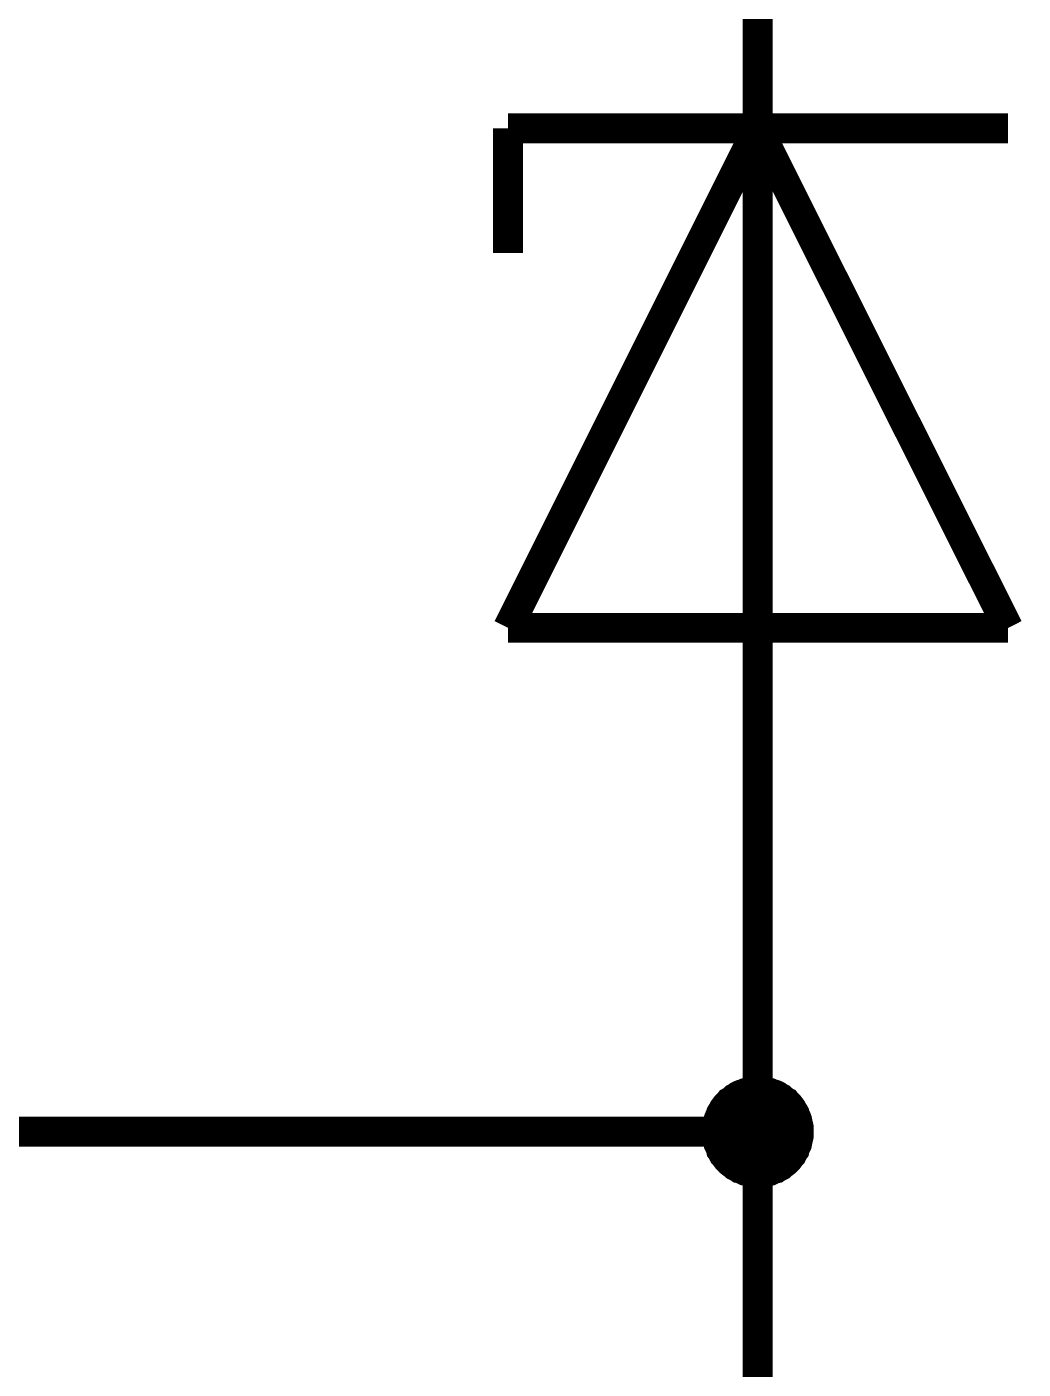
# Model space of a CAD drawing. Header units: millimetres. Extents: x 0 to 20.9, y 0 to 9.5.
# Drawn here: x 1.112 to 1.505, y 3.813 to 4.341 of the extents above; entities that cross this region are included whole.
import ezdxf

# ---------------------------------------------------------------- set-up
doc = ezdxf.new("R2010")
doc.units = ezdxf.units.MM
doc.header["$MEASUREMENT"] = 0
doc.layers.add('Sheet', color=255, linetype='Continuous')

msp = doc.modelspace()

# ---------------------------------------------------------------- linework, layer by layer
at = {"layer": 'Sheet'}
for points, const_width in [([(1.4001, 4.3014), (1.4001, 4.39997)], 0.0118), ([(1.49867, 4.3014), (1.30173, 4.3014)], 0.0118), ([(1.30173, 4.10466), (1.4001, 4.3014)], 0.0118), ([(1.30173, 4.3014), (1.30173, 4.25232)], 0.0118), ([(1.4001, 4.10466), (1.4001, 4.3014)], 0.0118), ([(1.4001, 4.3014), (1.49867, 4.10466)], 0.0118), ([(1.49867, 4.10466), (1.30173, 4.10466)], 0.0118), ([(1.4001, 4.10466), (1.4001, 4.0063)], 0.0118), ([(1.4001, 3.90626), (1.4001, 4.0063)], 0.0118), ([(1.38005, 3.90626), (1.38005, 3.90731), (1.38005, 3.90835), (1.38026, 3.90939), (1.38047, 3.91023), (1.38068, 3.91127), (1.38088, 3.91211), (1.3813, 3.91315), (1.38172, 3.91399), (1.38193, 3.91482), (1.38256, 3.91587), (1.38297, 3.91649), (1.38339, 3.91733), (1.38402, 3.91817), (1.38464, 3.919), (1.38527, 3.91963), (1.3859, 3.92025), (1.38652, 3.92109), (1.38736, 3.92151), (1.38819, 3.92213), (1.38882, 3.92276), (1.38966, 3.92318), (1.39049, 3.9238), (1.39133, 3.92422), (1.39237, 3.92464), (1.39321, 3.92485), (1.39404, 3.92527), (1.39509, 3.92547), (1.39613, 3.92568), (1.39697, 3.92589), (1.39801, 3.9261), (1.39905, 3.9261), (1.4001, 3.9261)], 0.0039), ([(1.38005, 3.90626), (1.38005, 3.90731), (1.38005, 3.90835), (1.38026, 3.90939), (1.38047, 3.91023), (1.38068, 3.91127), (1.38088, 3.91211), (1.3813, 3.91315), (1.38172, 3.91399), (1.38193, 3.91482), (1.38256, 3.91587), (1.38297, 3.91649), (1.38339, 3.91733), (1.38402, 3.91817), (1.38464, 3.919), (1.38527, 3.91963), (1.3859, 3.92025), (1.38652, 3.92109), (1.38736, 3.92151), (1.38819, 3.92213), (1.38882, 3.92276), (1.38966, 3.92318), (1.39049, 3.9238), (1.39133, 3.92422), (1.39237, 3.92464), (1.39321, 3.92485), (1.39404, 3.92527), (1.39509, 3.92547), (1.39613, 3.92568), (1.39697, 3.92589), (1.39801, 3.9261), (1.39905, 3.9261), (1.4001, 3.9261)], 0.0039), ([(1.38005, 3.90626), (1.38005, 3.90731), (1.38005, 3.90835), (1.38026, 3.90939), (1.38047, 3.91023), (1.38068, 3.91127), (1.38088, 3.91211), (1.3813, 3.91315), (1.38172, 3.91399), (1.38193, 3.91482), (1.38256, 3.91587), (1.38297, 3.91649), (1.38339, 3.91733), (1.38402, 3.91817), (1.38464, 3.919), (1.38527, 3.91963), (1.3859, 3.92025), (1.38652, 3.92109), (1.38736, 3.92151), (1.38819, 3.92213), (1.38882, 3.92276), (1.38966, 3.92318), (1.39049, 3.9238), (1.39133, 3.92422), (1.39237, 3.92464), (1.39321, 3.92485), (1.39404, 3.92527), (1.39509, 3.92547), (1.39613, 3.92568), (1.39697, 3.92589), (1.39801, 3.9261), (1.39905, 3.9261), (1.4001, 3.9261)], 0.0039), ([(1.38005, 3.90626), (1.38005, 3.90731), (1.38005, 3.90835), (1.38026, 3.90939), (1.38047, 3.91023), (1.38068, 3.91127), (1.38088, 3.91211), (1.3813, 3.91315), (1.38172, 3.91399), (1.38193, 3.91482), (1.38256, 3.91587), (1.38297, 3.91649), (1.38339, 3.91733), (1.38402, 3.91817), (1.38464, 3.919), (1.38527, 3.91963), (1.3859, 3.92025), (1.38652, 3.92109), (1.38736, 3.92151), (1.38819, 3.92213), (1.38882, 3.92276), (1.38966, 3.92318), (1.39049, 3.9238), (1.39133, 3.92422), (1.39237, 3.92464), (1.39321, 3.92485), (1.39404, 3.92527), (1.39509, 3.92547), (1.39613, 3.92568), (1.39697, 3.92589), (1.39801, 3.9261), (1.39905, 3.9261), (1.4001, 3.9261)], 0.0039), ([(1.38005, 3.90626), (1.38005, 3.90731), (1.38005, 3.90835), (1.38026, 3.90939), (1.38047, 3.91023), (1.38068, 3.91127), (1.38088, 3.91211), (1.3813, 3.91315), (1.38172, 3.91399), (1.38193, 3.91482), (1.38256, 3.91587), (1.38297, 3.91649), (1.38339, 3.91733), (1.38402, 3.91817), (1.38464, 3.919), (1.38527, 3.91963), (1.3859, 3.92025), (1.38652, 3.92109), (1.38736, 3.92151), (1.38819, 3.92213), (1.38882, 3.92276), (1.38966, 3.92318), (1.39049, 3.9238), (1.39133, 3.92422), (1.39237, 3.92464), (1.39321, 3.92485), (1.39404, 3.92527), (1.39509, 3.92547), (1.39613, 3.92568), (1.39697, 3.92589), (1.39801, 3.9261), (1.39905, 3.9261), (1.4001, 3.9261)], 0.0039), ([(1.38005, 3.90626), (1.38005, 3.90731), (1.38005, 3.90835), (1.38026, 3.90939), (1.38047, 3.91023), (1.38068, 3.91127), (1.38088, 3.91211), (1.3813, 3.91315), (1.38172, 3.91399), (1.38193, 3.91482), (1.38256, 3.91587), (1.38297, 3.91649), (1.38339, 3.91733), (1.38402, 3.91817), (1.38464, 3.919), (1.38527, 3.91963), (1.3859, 3.92025), (1.38652, 3.92109), (1.38736, 3.92151), (1.38819, 3.92213), (1.38882, 3.92276), (1.38966, 3.92318), (1.39049, 3.9238), (1.39133, 3.92422), (1.39237, 3.92464), (1.39321, 3.92485), (1.39404, 3.92527), (1.39509, 3.92547), (1.39613, 3.92568), (1.39697, 3.92589), (1.39801, 3.9261), (1.39905, 3.9261), (1.4001, 3.9261)], 0.0039), ([(1.38005, 3.90626), (1.38005, 3.90731), (1.38005, 3.90835), (1.38026, 3.90939), (1.38047, 3.91023), (1.38068, 3.91127), (1.38088, 3.91211), (1.3813, 3.91315), (1.38172, 3.91399), (1.38193, 3.91482), (1.38256, 3.91587), (1.38297, 3.91649), (1.38339, 3.91733), (1.38402, 3.91817), (1.38464, 3.919), (1.38527, 3.91963), (1.3859, 3.92025), (1.38652, 3.92109), (1.38736, 3.92151), (1.38819, 3.92213), (1.38882, 3.92276), (1.38966, 3.92318), (1.39049, 3.9238), (1.39133, 3.92422), (1.39237, 3.92464), (1.39321, 3.92485), (1.39404, 3.92527), (1.39509, 3.92547), (1.39613, 3.92568), (1.39697, 3.92589), (1.39801, 3.9261), (1.39905, 3.9261), (1.4001, 3.9261)], 0.0039), ([(1.38005, 3.90626), (1.38005, 3.90731), (1.38005, 3.90835), (1.38026, 3.90939), (1.38047, 3.91023), (1.38068, 3.91127), (1.38088, 3.91211), (1.3813, 3.91315), (1.38172, 3.91399), (1.38193, 3.91482), (1.38256, 3.91587), (1.38297, 3.91649), (1.38339, 3.91733), (1.38402, 3.91817), (1.38464, 3.919), (1.38527, 3.91963), (1.3859, 3.92025), (1.38652, 3.92109), (1.38736, 3.92151), (1.38819, 3.92213), (1.38882, 3.92276), (1.38966, 3.92318), (1.39049, 3.9238), (1.39133, 3.92422), (1.39237, 3.92464), (1.39321, 3.92485), (1.39404, 3.92527), (1.39509, 3.92547), (1.39613, 3.92568), (1.39697, 3.92589), (1.39801, 3.9261), (1.39905, 3.9261), (1.4001, 3.9261)], 0.0039), ([(1.4001, 3.9261), (1.4001, 3.9261)], 0.0039), ([(1.4001, 3.9261), (1.40114, 3.9261), (1.40219, 3.9261), (1.40323, 3.92589), (1.40407, 3.92568), (1.40511, 3.92547), (1.40615, 3.92527), (1.40699, 3.92485), (1.40783, 3.92464), (1.40887, 3.92422), (1.40971, 3.9238), (1.41054, 3.92318), (1.41138, 3.92276), (1.412, 3.92213), (1.41284, 3.92151), (1.41367, 3.92109), (1.4143, 3.92025), (1.41493, 3.91963), (1.41555, 3.919), (1.41618, 3.91817), (1.41681, 3.91733), (1.41722, 3.91649), (1.41764, 3.91587), (1.41827, 3.91482), (1.41848, 3.91399), (1.41889, 3.91315), (1.41931, 3.91211), (1.41952, 3.91127), (1.41973, 3.91023), (1.41994, 3.90939), (1.42015, 3.90835), (1.42015, 3.90731), (1.42015, 3.90626)], 0.0039), ([(1.4001, 3.9261), (1.4001, 3.9261)], 0.0039), ([(1.4001, 3.9261), (1.40114, 3.9261), (1.40219, 3.9261), (1.40323, 3.92589), (1.40407, 3.92568), (1.40511, 3.92547), (1.40615, 3.92527), (1.40699, 3.92485), (1.40783, 3.92464), (1.40887, 3.92422), (1.40971, 3.9238), (1.41054, 3.92318), (1.41138, 3.92276), (1.412, 3.92213), (1.41284, 3.92151), (1.41367, 3.92109), (1.4143, 3.92025), (1.41493, 3.91963), (1.41555, 3.919), (1.41618, 3.91817), (1.41681, 3.91733), (1.41722, 3.91649), (1.41764, 3.91587), (1.41827, 3.91482), (1.41848, 3.91399), (1.41889, 3.91315), (1.41931, 3.91211), (1.41952, 3.91127), (1.41973, 3.91023), (1.41994, 3.90939), (1.42015, 3.90835), (1.42015, 3.90731), (1.42015, 3.90626)], 0.0039), ([(1.4001, 3.9261), (1.4001, 3.9261)], 0.0039), ([(1.4001, 3.9261), (1.40114, 3.9261), (1.40219, 3.9261), (1.40323, 3.92589), (1.40407, 3.92568), (1.40511, 3.92547), (1.40615, 3.92527), (1.40699, 3.92485), (1.40783, 3.92464), (1.40887, 3.92422), (1.40971, 3.9238), (1.41054, 3.92318), (1.41138, 3.92276), (1.412, 3.92213), (1.41284, 3.92151), (1.41367, 3.92109), (1.4143, 3.92025), (1.41493, 3.91963), (1.41555, 3.919), (1.41618, 3.91817), (1.41681, 3.91733), (1.41722, 3.91649), (1.41764, 3.91587), (1.41827, 3.91482), (1.41848, 3.91399), (1.41889, 3.91315), (1.41931, 3.91211), (1.41952, 3.91127), (1.41973, 3.91023), (1.41994, 3.90939), (1.42015, 3.90835), (1.42015, 3.90731), (1.42015, 3.90626)], 0.0039), ([(1.4001, 3.9261), (1.4001, 3.9261)], 0.0039), ([(1.4001, 3.9261), (1.40114, 3.9261), (1.40219, 3.9261), (1.40323, 3.92589), (1.40407, 3.92568), (1.40511, 3.92547), (1.40615, 3.92527), (1.40699, 3.92485), (1.40783, 3.92464), (1.40887, 3.92422), (1.40971, 3.9238), (1.41054, 3.92318), (1.41138, 3.92276), (1.412, 3.92213), (1.41284, 3.92151), (1.41367, 3.92109), (1.4143, 3.92025), (1.41493, 3.91963), (1.41555, 3.919), (1.41618, 3.91817), (1.41681, 3.91733), (1.41722, 3.91649), (1.41764, 3.91587), (1.41827, 3.91482), (1.41848, 3.91399), (1.41889, 3.91315), (1.41931, 3.91211), (1.41952, 3.91127), (1.41973, 3.91023), (1.41994, 3.90939), (1.42015, 3.90835), (1.42015, 3.90731), (1.42015, 3.90626)], 0.0039), ([(1.4001, 3.9261), (1.4001, 3.9261)], 0.0039), ([(1.4001, 3.9261), (1.40114, 3.9261), (1.40219, 3.9261), (1.40323, 3.92589), (1.40407, 3.92568), (1.40511, 3.92547), (1.40615, 3.92527), (1.40699, 3.92485), (1.40783, 3.92464), (1.40887, 3.92422), (1.40971, 3.9238), (1.41054, 3.92318), (1.41138, 3.92276), (1.412, 3.92213), (1.41284, 3.92151), (1.41367, 3.92109), (1.4143, 3.92025), (1.41493, 3.91963), (1.41555, 3.919), (1.41618, 3.91817), (1.41681, 3.91733), (1.41722, 3.91649), (1.41764, 3.91587), (1.41827, 3.91482), (1.41848, 3.91399), (1.41889, 3.91315), (1.41931, 3.91211), (1.41952, 3.91127), (1.41973, 3.91023), (1.41994, 3.90939), (1.42015, 3.90835), (1.42015, 3.90731), (1.42015, 3.90626)], 0.0039), ([(1.4001, 3.9261), (1.4001, 3.9261)], 0.0039), ([(1.4001, 3.9261), (1.40114, 3.9261), (1.40219, 3.9261), (1.40323, 3.92589), (1.40407, 3.92568), (1.40511, 3.92547), (1.40615, 3.92527), (1.40699, 3.92485), (1.40783, 3.92464), (1.40887, 3.92422), (1.40971, 3.9238), (1.41054, 3.92318), (1.41138, 3.92276), (1.412, 3.92213), (1.41284, 3.92151), (1.41367, 3.92109), (1.4143, 3.92025), (1.41493, 3.91963), (1.41555, 3.919), (1.41618, 3.91817), (1.41681, 3.91733), (1.41722, 3.91649), (1.41764, 3.91587), (1.41827, 3.91482), (1.41848, 3.91399), (1.41889, 3.91315), (1.41931, 3.91211), (1.41952, 3.91127), (1.41973, 3.91023), (1.41994, 3.90939), (1.42015, 3.90835), (1.42015, 3.90731), (1.42015, 3.90626)], 0.0039), ([(1.4001, 3.9261), (1.4001, 3.9261)], 0.0039), ([(1.4001, 3.9261), (1.40114, 3.9261), (1.40219, 3.9261), (1.40323, 3.92589), (1.40407, 3.92568), (1.40511, 3.92547), (1.40615, 3.92527), (1.40699, 3.92485), (1.40783, 3.92464), (1.40887, 3.92422), (1.40971, 3.9238), (1.41054, 3.92318), (1.41138, 3.92276), (1.412, 3.92213), (1.41284, 3.92151), (1.41367, 3.92109), (1.4143, 3.92025), (1.41493, 3.91963), (1.41555, 3.919), (1.41618, 3.91817), (1.41681, 3.91733), (1.41722, 3.91649), (1.41764, 3.91587), (1.41827, 3.91482), (1.41848, 3.91399), (1.41889, 3.91315), (1.41931, 3.91211), (1.41952, 3.91127), (1.41973, 3.91023), (1.41994, 3.90939), (1.42015, 3.90835), (1.42015, 3.90731), (1.42015, 3.90626)], 0.0039), ([(1.4001, 3.9261), (1.4001, 3.9261)], 0.0039), ([(1.4001, 3.9261), (1.40114, 3.9261), (1.40219, 3.9261), (1.40323, 3.92589), (1.40407, 3.92568), (1.40511, 3.92547), (1.40615, 3.92527), (1.40699, 3.92485), (1.40783, 3.92464), (1.40887, 3.92422), (1.40971, 3.9238), (1.41054, 3.92318), (1.41138, 3.92276), (1.412, 3.92213), (1.41284, 3.92151), (1.41367, 3.92109), (1.4143, 3.92025), (1.41493, 3.91963), (1.41555, 3.919), (1.41618, 3.91817), (1.41681, 3.91733), (1.41722, 3.91649), (1.41764, 3.91587), (1.41827, 3.91482), (1.41848, 3.91399), (1.41889, 3.91315), (1.41931, 3.91211), (1.41952, 3.91127), (1.41973, 3.91023), (1.41994, 3.90939), (1.42015, 3.90835), (1.42015, 3.90731), (1.42015, 3.90626)], 0.0039), ([(1.4001, 3.79996), (1.4001, 3.90626), (1.00016, 3.90626), (1.00016, 3.79996)], 0.0118), ([(1.4001, 3.88621), (1.39905, 3.88621), (1.39801, 3.88621), (1.39697, 3.88642), (1.39613, 3.88663), (1.39509, 3.88684), (1.39404, 3.88705), (1.39321, 3.88746), (1.39237, 3.88788), (1.39133, 3.88809), (1.39049, 3.88872), (1.38966, 3.88914), (1.38882, 3.88955), (1.38819, 3.89018), (1.38736, 3.89081), (1.38652, 3.89143), (1.3859, 3.89206), (1.38527, 3.89269), (1.38464, 3.89352), (1.38402, 3.89436), (1.38339, 3.89498), (1.38297, 3.89582), (1.38256, 3.89665), (1.38193, 3.89749), (1.38172, 3.89853), (1.3813, 3.89937), (1.38088, 3.9002), (1.38068, 3.90125), (1.38047, 3.90229), (1.38026, 3.90313), (1.38005, 3.90417), (1.38005, 3.90522), (1.38005, 3.90626)], 0.0039), ([(1.38005, 3.90626), (1.38005, 3.90626)], 0.0039), ([(1.4001, 3.88621), (1.39905, 3.88621), (1.39801, 3.88621), (1.39697, 3.88642), (1.39613, 3.88663), (1.39509, 3.88684), (1.39404, 3.88705), (1.39321, 3.88746), (1.39237, 3.88788), (1.39133, 3.88809), (1.39049, 3.88872), (1.38966, 3.88914), (1.38882, 3.88955), (1.38819, 3.89018), (1.38736, 3.89081), (1.38652, 3.89143), (1.3859, 3.89206), (1.38527, 3.89269), (1.38464, 3.89352), (1.38402, 3.89436), (1.38339, 3.89498), (1.38297, 3.89582), (1.38256, 3.89665), (1.38193, 3.89749), (1.38172, 3.89853), (1.3813, 3.89937), (1.38088, 3.9002), (1.38068, 3.90125), (1.38047, 3.90229), (1.38026, 3.90313), (1.38005, 3.90417), (1.38005, 3.90522), (1.38005, 3.90626)], 0.0039), ([(1.38005, 3.90626), (1.38005, 3.90626)], 0.0039), ([(1.4001, 3.88621), (1.39905, 3.88621), (1.39801, 3.88621), (1.39697, 3.88642), (1.39613, 3.88663), (1.39509, 3.88684), (1.39404, 3.88705), (1.39321, 3.88746), (1.39237, 3.88788), (1.39133, 3.88809), (1.39049, 3.88872), (1.38966, 3.88914), (1.38882, 3.88955), (1.38819, 3.89018), (1.38736, 3.89081), (1.38652, 3.89143), (1.3859, 3.89206), (1.38527, 3.89269), (1.38464, 3.89352), (1.38402, 3.89436), (1.38339, 3.89498), (1.38297, 3.89582), (1.38256, 3.89665), (1.38193, 3.89749), (1.38172, 3.89853), (1.3813, 3.89937), (1.38088, 3.9002), (1.38068, 3.90125), (1.38047, 3.90229), (1.38026, 3.90313), (1.38005, 3.90417), (1.38005, 3.90522), (1.38005, 3.90626)], 0.0039), ([(1.38005, 3.90626), (1.38005, 3.90626)], 0.0039), ([(1.4001, 3.88621), (1.39905, 3.88621), (1.39801, 3.88621), (1.39697, 3.88642), (1.39613, 3.88663), (1.39509, 3.88684), (1.39404, 3.88705), (1.39321, 3.88746), (1.39237, 3.88788), (1.39133, 3.88809), (1.39049, 3.88872), (1.38966, 3.88914), (1.38882, 3.88955), (1.38819, 3.89018), (1.38736, 3.89081), (1.38652, 3.89143), (1.3859, 3.89206), (1.38527, 3.89269), (1.38464, 3.89352), (1.38402, 3.89436), (1.38339, 3.89498), (1.38297, 3.89582), (1.38256, 3.89665), (1.38193, 3.89749), (1.38172, 3.89853), (1.3813, 3.89937), (1.38088, 3.9002), (1.38068, 3.90125), (1.38047, 3.90229), (1.38026, 3.90313), (1.38005, 3.90417), (1.38005, 3.90522), (1.38005, 3.90626)], 0.0039), ([(1.38005, 3.90626), (1.38005, 3.90626)], 0.0039), ([(1.4001, 3.88621), (1.39905, 3.88621), (1.39801, 3.88621), (1.39697, 3.88642), (1.39613, 3.88663), (1.39509, 3.88684), (1.39404, 3.88705), (1.39321, 3.88746), (1.39237, 3.88788), (1.39133, 3.88809), (1.39049, 3.88872), (1.38966, 3.88914), (1.38882, 3.88955), (1.38819, 3.89018), (1.38736, 3.89081), (1.38652, 3.89143), (1.3859, 3.89206), (1.38527, 3.89269), (1.38464, 3.89352), (1.38402, 3.89436), (1.38339, 3.89498), (1.38297, 3.89582), (1.38256, 3.89665), (1.38193, 3.89749), (1.38172, 3.89853), (1.3813, 3.89937), (1.38088, 3.9002), (1.38068, 3.90125), (1.38047, 3.90229), (1.38026, 3.90313), (1.38005, 3.90417), (1.38005, 3.90522), (1.38005, 3.90626)], 0.0039), ([(1.38005, 3.90626), (1.38005, 3.90626)], 0.0039), ([(1.4001, 3.88621), (1.39905, 3.88621), (1.39801, 3.88621), (1.39697, 3.88642), (1.39613, 3.88663), (1.39509, 3.88684), (1.39404, 3.88705), (1.39321, 3.88746), (1.39237, 3.88788), (1.39133, 3.88809), (1.39049, 3.88872), (1.38966, 3.88914), (1.38882, 3.88955), (1.38819, 3.89018), (1.38736, 3.89081), (1.38652, 3.89143), (1.3859, 3.89206), (1.38527, 3.89269), (1.38464, 3.89352), (1.38402, 3.89436), (1.38339, 3.89498), (1.38297, 3.89582), (1.38256, 3.89665), (1.38193, 3.89749), (1.38172, 3.89853), (1.3813, 3.89937), (1.38088, 3.9002), (1.38068, 3.90125), (1.38047, 3.90229), (1.38026, 3.90313), (1.38005, 3.90417), (1.38005, 3.90522), (1.38005, 3.90626)], 0.0039), ([(1.38005, 3.90626), (1.38005, 3.90626)], 0.0039), ([(1.4001, 3.88621), (1.39905, 3.88621), (1.39801, 3.88621), (1.39697, 3.88642), (1.39613, 3.88663), (1.39509, 3.88684), (1.39404, 3.88705), (1.39321, 3.88746), (1.39237, 3.88788), (1.39133, 3.88809), (1.39049, 3.88872), (1.38966, 3.88914), (1.38882, 3.88955), (1.38819, 3.89018), (1.38736, 3.89081), (1.38652, 3.89143), (1.3859, 3.89206), (1.38527, 3.89269), (1.38464, 3.89352), (1.38402, 3.89436), (1.38339, 3.89498), (1.38297, 3.89582), (1.38256, 3.89665), (1.38193, 3.89749), (1.38172, 3.89853), (1.3813, 3.89937), (1.38088, 3.9002), (1.38068, 3.90125), (1.38047, 3.90229), (1.38026, 3.90313), (1.38005, 3.90417), (1.38005, 3.90522), (1.38005, 3.90626)], 0.0039), ([(1.38005, 3.90626), (1.38005, 3.90626)], 0.0039), ([(1.4001, 3.88621), (1.39905, 3.88621), (1.39801, 3.88621), (1.39697, 3.88642), (1.39613, 3.88663), (1.39509, 3.88684), (1.39404, 3.88705), (1.39321, 3.88746), (1.39237, 3.88788), (1.39133, 3.88809), (1.39049, 3.88872), (1.38966, 3.88914), (1.38882, 3.88955), (1.38819, 3.89018), (1.38736, 3.89081), (1.38652, 3.89143), (1.3859, 3.89206), (1.38527, 3.89269), (1.38464, 3.89352), (1.38402, 3.89436), (1.38339, 3.89498), (1.38297, 3.89582), (1.38256, 3.89665), (1.38193, 3.89749), (1.38172, 3.89853), (1.3813, 3.89937), (1.38088, 3.9002), (1.38068, 3.90125), (1.38047, 3.90229), (1.38026, 3.90313), (1.38005, 3.90417), (1.38005, 3.90522), (1.38005, 3.90626)], 0.0039), ([(1.38005, 3.90626), (1.38005, 3.90626)], 0.0039), ([(1.42015, 3.90626), (1.42015, 3.90522), (1.42015, 3.90417), (1.41994, 3.90313), (1.41973, 3.90229), (1.41952, 3.90125), (1.41931, 3.9002), (1.41889, 3.89937), (1.41848, 3.89853), (1.41827, 3.89749), (1.41764, 3.89665), (1.41722, 3.89582), (1.41681, 3.89498), (1.41618, 3.89436), (1.41555, 3.89352), (1.41493, 3.89269), (1.4143, 3.89206), (1.41367, 3.89143), (1.41284, 3.89081), (1.412, 3.89018), (1.41138, 3.88955), (1.41054, 3.88914), (1.40971, 3.88872), (1.40887, 3.88809), (1.40783, 3.88788), (1.40699, 3.88746), (1.40615, 3.88705), (1.40511, 3.88684), (1.40407, 3.88663), (1.40323, 3.88642), (1.40219, 3.88621), (1.40114, 3.88621), (1.4001, 3.88621)], 0.0039), ([(1.42015, 3.90626), (1.42015, 3.90522), (1.42015, 3.90417), (1.41994, 3.90313), (1.41973, 3.90229), (1.41952, 3.90125), (1.41931, 3.9002), (1.41889, 3.89937), (1.41848, 3.89853), (1.41827, 3.89749), (1.41764, 3.89665), (1.41722, 3.89582), (1.41681, 3.89498), (1.41618, 3.89436), (1.41555, 3.89352), (1.41493, 3.89269), (1.4143, 3.89206), (1.41367, 3.89143), (1.41284, 3.89081), (1.412, 3.89018), (1.41138, 3.88955), (1.41054, 3.88914), (1.40971, 3.88872), (1.40887, 3.88809), (1.40783, 3.88788), (1.40699, 3.88746), (1.40615, 3.88705), (1.40511, 3.88684), (1.40407, 3.88663), (1.40323, 3.88642), (1.40219, 3.88621), (1.40114, 3.88621), (1.4001, 3.88621)], 0.0039), ([(1.42015, 3.90626), (1.42015, 3.90522), (1.42015, 3.90417), (1.41994, 3.90313), (1.41973, 3.90229), (1.41952, 3.90125), (1.41931, 3.9002), (1.41889, 3.89937), (1.41848, 3.89853), (1.41827, 3.89749), (1.41764, 3.89665), (1.41722, 3.89582), (1.41681, 3.89498), (1.41618, 3.89436), (1.41555, 3.89352), (1.41493, 3.89269), (1.4143, 3.89206), (1.41367, 3.89143), (1.41284, 3.89081), (1.412, 3.89018), (1.41138, 3.88955), (1.41054, 3.88914), (1.40971, 3.88872), (1.40887, 3.88809), (1.40783, 3.88788), (1.40699, 3.88746), (1.40615, 3.88705), (1.40511, 3.88684), (1.40407, 3.88663), (1.40323, 3.88642), (1.40219, 3.88621), (1.40114, 3.88621), (1.4001, 3.88621)], 0.0039), ([(1.42015, 3.90626), (1.42015, 3.90522), (1.42015, 3.90417), (1.41994, 3.90313), (1.41973, 3.90229), (1.41952, 3.90125), (1.41931, 3.9002), (1.41889, 3.89937), (1.41848, 3.89853), (1.41827, 3.89749), (1.41764, 3.89665), (1.41722, 3.89582), (1.41681, 3.89498), (1.41618, 3.89436), (1.41555, 3.89352), (1.41493, 3.89269), (1.4143, 3.89206), (1.41367, 3.89143), (1.41284, 3.89081), (1.412, 3.89018), (1.41138, 3.88955), (1.41054, 3.88914), (1.40971, 3.88872), (1.40887, 3.88809), (1.40783, 3.88788), (1.40699, 3.88746), (1.40615, 3.88705), (1.40511, 3.88684), (1.40407, 3.88663), (1.40323, 3.88642), (1.40219, 3.88621), (1.40114, 3.88621), (1.4001, 3.88621)], 0.0039), ([(1.42015, 3.90626), (1.42015, 3.90522), (1.42015, 3.90417), (1.41994, 3.90313), (1.41973, 3.90229), (1.41952, 3.90125), (1.41931, 3.9002), (1.41889, 3.89937), (1.41848, 3.89853), (1.41827, 3.89749), (1.41764, 3.89665), (1.41722, 3.89582), (1.41681, 3.89498), (1.41618, 3.89436), (1.41555, 3.89352), (1.41493, 3.89269), (1.4143, 3.89206), (1.41367, 3.89143), (1.41284, 3.89081), (1.412, 3.89018), (1.41138, 3.88955), (1.41054, 3.88914), (1.40971, 3.88872), (1.40887, 3.88809), (1.40783, 3.88788), (1.40699, 3.88746), (1.40615, 3.88705), (1.40511, 3.88684), (1.40407, 3.88663), (1.40323, 3.88642), (1.40219, 3.88621), (1.40114, 3.88621), (1.4001, 3.88621)], 0.0039), ([(1.42015, 3.90626), (1.42015, 3.90522), (1.42015, 3.90417), (1.41994, 3.90313), (1.41973, 3.90229), (1.41952, 3.90125), (1.41931, 3.9002), (1.41889, 3.89937), (1.41848, 3.89853), (1.41827, 3.89749), (1.41764, 3.89665), (1.41722, 3.89582), (1.41681, 3.89498), (1.41618, 3.89436), (1.41555, 3.89352), (1.41493, 3.89269), (1.4143, 3.89206), (1.41367, 3.89143), (1.41284, 3.89081), (1.412, 3.89018), (1.41138, 3.88955), (1.41054, 3.88914), (1.40971, 3.88872), (1.40887, 3.88809), (1.40783, 3.88788), (1.40699, 3.88746), (1.40615, 3.88705), (1.40511, 3.88684), (1.40407, 3.88663), (1.40323, 3.88642), (1.40219, 3.88621), (1.40114, 3.88621), (1.4001, 3.88621)], 0.0039), ([(1.42015, 3.90626), (1.42015, 3.90522), (1.42015, 3.90417), (1.41994, 3.90313), (1.41973, 3.90229), (1.41952, 3.90125), (1.41931, 3.9002), (1.41889, 3.89937), (1.41848, 3.89853), (1.41827, 3.89749), (1.41764, 3.89665), (1.41722, 3.89582), (1.41681, 3.89498), (1.41618, 3.89436), (1.41555, 3.89352), (1.41493, 3.89269), (1.4143, 3.89206), (1.41367, 3.89143), (1.41284, 3.89081), (1.412, 3.89018), (1.41138, 3.88955), (1.41054, 3.88914), (1.40971, 3.88872), (1.40887, 3.88809), (1.40783, 3.88788), (1.40699, 3.88746), (1.40615, 3.88705), (1.40511, 3.88684), (1.40407, 3.88663), (1.40323, 3.88642), (1.40219, 3.88621), (1.40114, 3.88621), (1.4001, 3.88621)], 0.0039), ([(1.42015, 3.90626), (1.42015, 3.90522), (1.42015, 3.90417), (1.41994, 3.90313), (1.41973, 3.90229), (1.41952, 3.90125), (1.41931, 3.9002), (1.41889, 3.89937), (1.41848, 3.89853), (1.41827, 3.89749), (1.41764, 3.89665), (1.41722, 3.89582), (1.41681, 3.89498), (1.41618, 3.89436), (1.41555, 3.89352), (1.41493, 3.89269), (1.4143, 3.89206), (1.41367, 3.89143), (1.41284, 3.89081), (1.412, 3.89018), (1.41138, 3.88955), (1.41054, 3.88914), (1.40971, 3.88872), (1.40887, 3.88809), (1.40783, 3.88788), (1.40699, 3.88746), (1.40615, 3.88705), (1.40511, 3.88684), (1.40407, 3.88663), (1.40323, 3.88642), (1.40219, 3.88621), (1.40114, 3.88621), (1.4001, 3.88621)], 0.0039), ([(1.42015, 3.90626), (1.42015, 3.90626), (1.42015, 3.90626), (1.42015, 3.90626), (1.42015, 3.90626), (1.42015, 3.90626), (1.42015, 3.90626), (1.42015, 3.90626), (1.42015, 3.90626), (1.42015, 3.90626), (1.42015, 3.90626), (1.42015, 3.90626), (1.42015, 3.90626), (1.42015, 3.90626), (1.42015, 3.90626), (1.42015, 3.90626), (1.42015, 3.90626), (1.42015, 3.90626), (1.42015, 3.90626), (1.42015, 3.90626), (1.42015, 3.90626), (1.42015, 3.90626), (1.42015, 3.90626), (1.42015, 3.90626), (1.42015, 3.90626), (1.42015, 3.90626), (1.42015, 3.90626), (1.42015, 3.90626), (1.42015, 3.90626), (1.42015, 3.90626), (1.42015, 3.90626), (1.42015, 3.90626), (1.42015, 3.90626)], 0.0039), ([(1.42015, 3.90626), (1.42015, 3.90626)], 0.0039), ([(1.42015, 3.90626), (1.42015, 3.90626), (1.42015, 3.90626), (1.42015, 3.90626), (1.42015, 3.90626), (1.42015, 3.90626), (1.42015, 3.90626), (1.42015, 3.90626), (1.42015, 3.90626), (1.42015, 3.90626), (1.42015, 3.90626), (1.42015, 3.90626), (1.42015, 3.90626), (1.42015, 3.90626), (1.42015, 3.90626), (1.42015, 3.90626), (1.42015, 3.90626), (1.42015, 3.90626), (1.42015, 3.90626), (1.42015, 3.90626), (1.42015, 3.90626), (1.42015, 3.90626), (1.42015, 3.90626), (1.42015, 3.90626), (1.42015, 3.90626), (1.42015, 3.90626), (1.42015, 3.90626), (1.42015, 3.90626), (1.42015, 3.90626), (1.42015, 3.90626), (1.42015, 3.90626), (1.42015, 3.90626), (1.42015, 3.90626)], 0.0039), ([(1.42015, 3.90626), (1.42015, 3.90626)], 0.0039), ([(1.42015, 3.90626), (1.42015, 3.90626), (1.42015, 3.90626), (1.42015, 3.90626), (1.42015, 3.90626), (1.42015, 3.90626), (1.42015, 3.90626), (1.42015, 3.90626), (1.42015, 3.90626), (1.42015, 3.90626), (1.42015, 3.90626), (1.42015, 3.90626), (1.42015, 3.90626), (1.42015, 3.90626), (1.42015, 3.90626), (1.42015, 3.90626), (1.42015, 3.90626), (1.42015, 3.90626), (1.42015, 3.90626), (1.42015, 3.90626), (1.42015, 3.90626), (1.42015, 3.90626), (1.42015, 3.90626), (1.42015, 3.90626), (1.42015, 3.90626), (1.42015, 3.90626), (1.42015, 3.90626), (1.42015, 3.90626), (1.42015, 3.90626), (1.42015, 3.90626), (1.42015, 3.90626), (1.42015, 3.90626), (1.42015, 3.90626)], 0.0039), ([(1.42015, 3.90626), (1.42015, 3.90626)], 0.0039), ([(1.42015, 3.90626), (1.42015, 3.90626), (1.42015, 3.90626), (1.42015, 3.90626), (1.42015, 3.90626), (1.42015, 3.90626), (1.42015, 3.90626), (1.42015, 3.90626), (1.42015, 3.90626), (1.42015, 3.90626), (1.42015, 3.90626), (1.42015, 3.90626), (1.42015, 3.90626), (1.42015, 3.90626), (1.42015, 3.90626), (1.42015, 3.90626), (1.42015, 3.90626), (1.42015, 3.90626), (1.42015, 3.90626), (1.42015, 3.90626), (1.42015, 3.90626), (1.42015, 3.90626), (1.42015, 3.90626), (1.42015, 3.90626), (1.42015, 3.90626), (1.42015, 3.90626), (1.42015, 3.90626), (1.42015, 3.90626), (1.42015, 3.90626), (1.42015, 3.90626), (1.42015, 3.90626), (1.42015, 3.90626), (1.42015, 3.90626)], 0.0039), ([(1.42015, 3.90626), (1.42015, 3.90626)], 0.0039), ([(1.42015, 3.90626), (1.42015, 3.90626), (1.42015, 3.90626), (1.42015, 3.90626), (1.42015, 3.90626), (1.42015, 3.90626), (1.42015, 3.90626), (1.42015, 3.90626), (1.42015, 3.90626), (1.42015, 3.90626), (1.42015, 3.90626), (1.42015, 3.90626), (1.42015, 3.90626), (1.42015, 3.90626), (1.42015, 3.90626), (1.42015, 3.90626), (1.42015, 3.90626), (1.42015, 3.90626), (1.42015, 3.90626), (1.42015, 3.90626), (1.42015, 3.90626), (1.42015, 3.90626), (1.42015, 3.90626), (1.42015, 3.90626), (1.42015, 3.90626), (1.42015, 3.90626), (1.42015, 3.90626), (1.42015, 3.90626), (1.42015, 3.90626), (1.42015, 3.90626), (1.42015, 3.90626), (1.42015, 3.90626), (1.42015, 3.90626)], 0.0039), ([(1.42015, 3.90626), (1.42015, 3.90626)], 0.0039), ([(1.42015, 3.90626), (1.42015, 3.90626), (1.42015, 3.90626), (1.42015, 3.90626), (1.42015, 3.90626), (1.42015, 3.90626), (1.42015, 3.90626), (1.42015, 3.90626), (1.42015, 3.90626), (1.42015, 3.90626), (1.42015, 3.90626), (1.42015, 3.90626), (1.42015, 3.90626), (1.42015, 3.90626), (1.42015, 3.90626), (1.42015, 3.90626), (1.42015, 3.90626), (1.42015, 3.90626), (1.42015, 3.90626), (1.42015, 3.90626), (1.42015, 3.90626), (1.42015, 3.90626), (1.42015, 3.90626), (1.42015, 3.90626), (1.42015, 3.90626), (1.42015, 3.90626), (1.42015, 3.90626), (1.42015, 3.90626), (1.42015, 3.90626), (1.42015, 3.90626), (1.42015, 3.90626), (1.42015, 3.90626), (1.42015, 3.90626)], 0.0039), ([(1.42015, 3.90626), (1.42015, 3.90626)], 0.0039), ([(1.42015, 3.90626), (1.42015, 3.90626), (1.42015, 3.90626), (1.42015, 3.90626), (1.42015, 3.90626), (1.42015, 3.90626), (1.42015, 3.90626), (1.42015, 3.90626), (1.42015, 3.90626), (1.42015, 3.90626), (1.42015, 3.90626), (1.42015, 3.90626), (1.42015, 3.90626), (1.42015, 3.90626), (1.42015, 3.90626), (1.42015, 3.90626), (1.42015, 3.90626), (1.42015, 3.90626), (1.42015, 3.90626), (1.42015, 3.90626), (1.42015, 3.90626), (1.42015, 3.90626), (1.42015, 3.90626), (1.42015, 3.90626), (1.42015, 3.90626), (1.42015, 3.90626), (1.42015, 3.90626), (1.42015, 3.90626), (1.42015, 3.90626), (1.42015, 3.90626), (1.42015, 3.90626), (1.42015, 3.90626), (1.42015, 3.90626)], 0.0039), ([(1.42015, 3.90626), (1.42015, 3.90626)], 0.0039), ([(1.42015, 3.90626), (1.42015, 3.90626), (1.42015, 3.90626), (1.42015, 3.90626), (1.42015, 3.90626), (1.42015, 3.90626), (1.42015, 3.90626), (1.42015, 3.90626), (1.42015, 3.90626), (1.42015, 3.90626), (1.42015, 3.90626), (1.42015, 3.90626), (1.42015, 3.90626), (1.42015, 3.90626), (1.42015, 3.90626), (1.42015, 3.90626), (1.42015, 3.90626), (1.42015, 3.90626), (1.42015, 3.90626), (1.42015, 3.90626), (1.42015, 3.90626), (1.42015, 3.90626), (1.42015, 3.90626), (1.42015, 3.90626), (1.42015, 3.90626), (1.42015, 3.90626), (1.42015, 3.90626), (1.42015, 3.90626), (1.42015, 3.90626), (1.42015, 3.90626), (1.42015, 3.90626), (1.42015, 3.90626), (1.42015, 3.90626)], 0.0039), ([(1.42015, 3.90626), (1.42015, 3.90626)], 0.0039)]:
    msp.add_lwpolyline(points, dxfattribs=dict(at, const_width=const_width))
at = {"layer": 'Sheet', "const_width": 0.02}
msp.add_lwpolyline([(1.39, 3.9063, 1), (1.41, 3.9063, 1)], format="xyb", close=True, dxfattribs=at)

doc.saveas('drawing.dxf')
